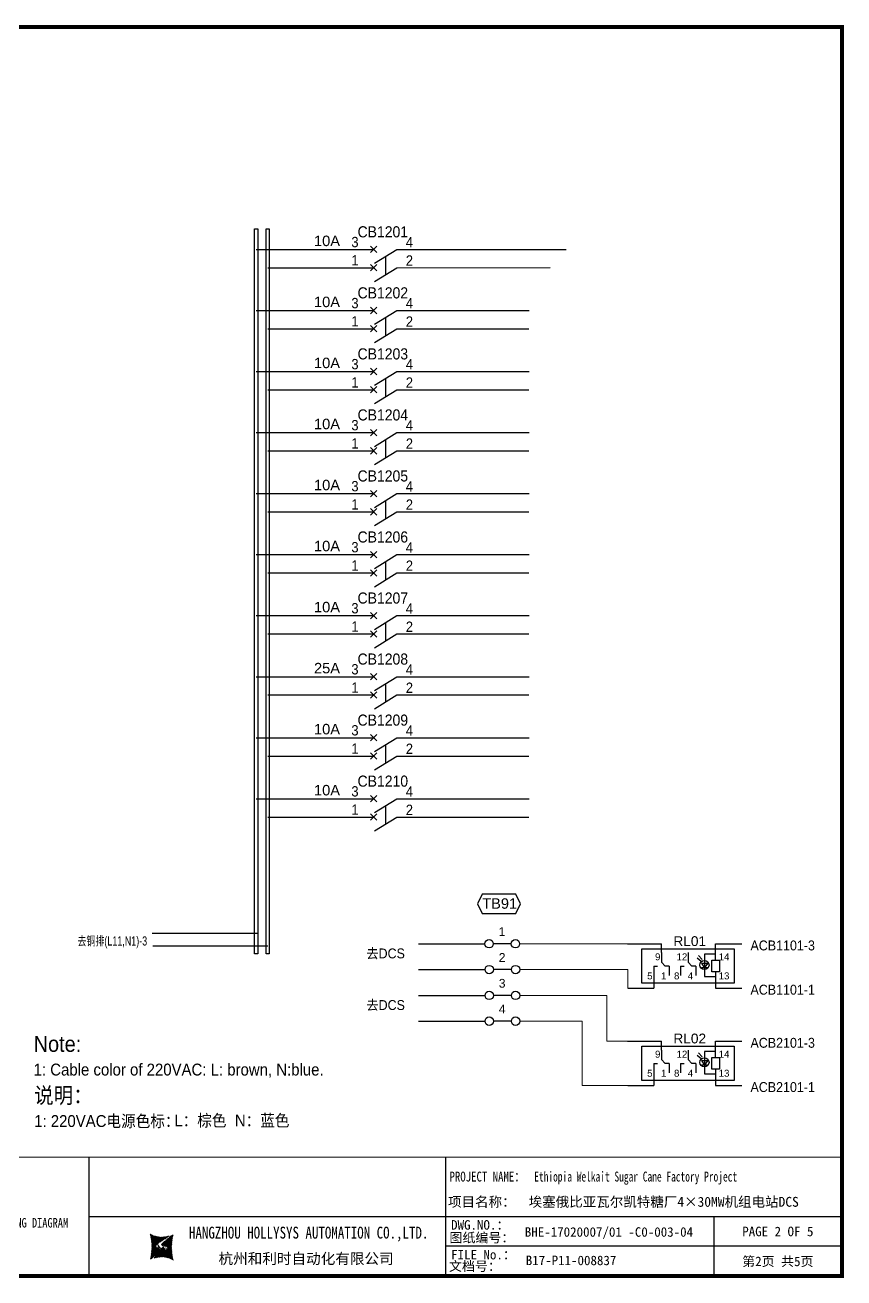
# Model space of a CAD drawing. Extents: x 81444 to 119867, y -54538 to -29386.
# Drawn here: x 98565 to 100631, y -45774 to -42613 of the extents above; entities that cross this region are included whole.
import ezdxf
from ezdxf.enums import TextEntityAlignment as Align
from ezdxf.lldxf.tags import DXFTag

# ---------------------------------------------------------------- set-up
doc = ezdxf.new("R2010")
doc.units = 0
doc.header["$LTSCALE"] = 100
doc.header["$MEASUREMENT"] = 0
for name, color, linetype in [('t', 1, 'Continuous'), ('WIRING', 3, 'Continuous'), ('标准图框及表格', 7, 'Continuous'), ('空气开关', 7, 'Continuous'), ('继电器', 7, 'Continuous')]:
    doc.layers.add(name, color=color, linetype=linetype)
doc.layers.add('细实线', color=7, linetype='Continuous', lineweight=20)
doc.styles.add('HZ', font='arial.ttf', dxfattribs={"width": 0.7})
doc.styles.get("Standard").update_dxf_attribs({"font": ''})
doc.styles.get('Standard').set_extended_font_data('SimSun')
tags = doc.linetypes.add('CENTER', pattern=[2, 1.25, -0.25, 0.25, -0.25]).pattern_tags.tags
tags[10:11] = [DXFTag(74, 4), DXFTag(75, 0), DXFTag(340, '0'), DXFTag(46, 1.0), DXFTag(50, 0.0), DXFTag(44, 0.0), DXFTag(45, 0.0)]
tags[8:9] = [DXFTag(74, 4), DXFTag(75, 0), DXFTag(340, '0'), DXFTag(46, 1.0), DXFTag(50, 0.0), DXFTag(44, 0.0), DXFTag(45, 0.0)]
tags[6:7] = [DXFTag(74, 4), DXFTag(75, 0), DXFTag(340, '0'), DXFTag(46, 1.0), DXFTag(50, 0.0), DXFTag(44, 0.0), DXFTag(45, 0.0)]
tags[4:5] = [DXFTag(74, 4), DXFTag(75, 0), DXFTag(340, '0'), DXFTag(46, 1.0), DXFTag(50, 0.0), DXFTag(44, 0.0), DXFTag(45, 0.0)]
pattern_1 = [(45, (0, 0), (-0.736262898216564, 0.7362628982165641), [])]

# ---------------------------------------------------------------- blocks, each defined once
blk = doc.blocks.new('供电端子')
at = {"style": 'HZ', "width": 0.7}
blk.add_attdef('供电端子', (0, 0), '', height=17, dxfattribs=at)
blk = doc.blocks.new('图框')
at = {"layer": '标准图框及表格'}
h = blk.add_hatch(dxfattribs=at)
h.set_pattern_fill('ANSI31', color=5, scale=8.329863809039892, style=0)
h.set_pattern_definition(pattern_1)
edge = h.paths.add_edge_path()
edge.add_arc((2399.257256036391, -2998.153851416566), 55.18534773488954, 238.1092081981581, 291.6531626184834)
edge.add_line((2419.619937407027, -3049.445018414634), (2388.525499730735, -3070.242821799802))
edge.add_arc((2238.907377712399, -3078.328790578547), 135.3602868968974, 346.3915348661821, 374.2500326978034)
edge.add_line((2370.467593623529, -3110.177132109857), (2397.50623789792, -3087.85242802291))
edge.add_line((2391.339199201146, -3080.281448750429), (2396.143986595598, -3080.898839897796))
edge.add_spline(control_points=[(2397.470018868538, -3087.887634953957), (2398.35948137939, -3087.023080631327), (2399.970992452319, -3085.456697735681), (2399.869182150054, -3081.252294174519), (2397.426500162081, -3081.012803431273), (2396.121921064187, -3080.884897048199)], knot_values=[0, 0, 0, 0, 6.844331067525468, 12.40042740766005, 18.76924275352248, 18.76924275352248, 18.76924275352248, 18.76924275352248], weights=[1, 1, 1, 1, 1, 1], degree=3, periodic=0)
edge.add_spline(control_points=[(2388.515363058686, -3070.265433304907), (2387.789374929038, -3070.86905758363), (2386.478198365832, -3071.959237952229), (2385.544096281083, -3073.38263759949), (2385.127199159644, -3074.017912079413)], knot_values=[0, 0, 0, 0, 5.253673658024614, 9.488438564008057, 9.488438564008057, 9.488438564008057, 9.488438564008057], weights=[1, 1, 1, 1, 1], degree=3, periodic=0)
edge.add_spline(control_points=[(2386.272665588534, -3072.281716856574), (2385.721471206634, -3072.905523096015), (2384.632427465753, -3074.386714445929), (2384.912828655535, -3077.72895088909), (2387.858851342782, -3079.895552619193), (2390.185443934519, -3080.145534927004), (2391.314573401905, -3080.266855002868)], knot_values=[10.66597461496156, 10.66597461496156, 10.66597461496156, 10.66597461496156, 18.97770399508879, 28.89455822145742, 41.119553648298, 52.64692538081317, 52.64692538081317, 52.64692538081317, 52.64692538081317], weights=[1, 1, 1, 1, 1, 1, 1], degree=3, periodic=0)
h = blk.add_hatch(dxfattribs=at)
h.set_pattern_fill('ANSI31', color=3, scale=8.329863809039892, style=0)
h.set_pattern_definition(pattern_1)
edge = h.paths.add_edge_path()
edge.add_line((2402.469732125144, -3075.776359090531), (2407.706041465404, -3076.440586092609))
edge.add_spline(control_points=[(2401.044493204623, -3068.769946203269), (2400.155030693568, -3069.634500525768), (2398.543519620813, -3071.200883421574), (2398.645329922932, -3075.40528698259), (2401.088011911052, -3075.644777725895), (2402.392591008975, -3075.772684108895)], knot_values=[0, 0, 0, 0, 6.844331067526932, 12.40042740766158, 18.76924275352342, 18.76924275352342, 18.76924275352342, 18.76924275352342], weights=[1, 1, 1, 1, 1, 1], degree=3, periodic=0)
edge.add_line((2428.046918449632, -3046.480449047325), (2401.008274175249, -3068.805153134272))
edge.add_spline(control_points=[(2412.625169549749, -3083.918607966574), (2413.015644598316, -3083.422785431954), (2413.86377905187, -3082.052674005965), (2413.601683417044, -3078.928630268005), (2410.655660730175, -3076.762028538062), (2408.329068138031, -3076.512046230251), (2407.199938671052, -3076.390726154226)], knot_values=[12.65408913243743, 12.65408913243743, 12.65408913243743, 12.65408913243743, 18.97770399508879, 28.89455822145742, 41.119553648298, 52.64692538081317, 52.64692538081317, 52.64692538081317, 52.64692538081317], weights=[1, 1, 1, 1, 1, 1, 1], degree=3, periodic=0)
edge.add_line((2411.626283690712, -3084.975693399283), (2412.781242849298, -3083.732051979769))
edge.add_line((2410.021343801694, -3086.399138189481), (2411.626283690712, -3084.975693399414))
edge.add_line((2378.894574665755, -3107.212562742519), (2409.989012342048, -3086.414759357351))
edge.add_arc((2399.257256036391, -3158.503729740543), 55.18534773488965, 58.10920819815809, 111.6531626184834)
edge.add_arc((2559.607134360383, -3078.328790578547), 135.360286896897, 166.3915348661823, 194.2500326978024)
at = {"color": 7}
for p, q in [((2215.642035047145, -2851.581424744189), (2215.642035047145, -3151.581424744189)), ((3115.642035047145, -2851.581424744189), (3115.642035047145, -3151.581424744189)), ((2215.642035047145, -3001.581424744189), (3115.642035047145, -3001.581424744189)), ((3115.642035047145, -3001.581424744189), (4115.642035047145, -3001.581424744189)), ((3791.785572043125, -3001.581424744189), (3791.785572043125, -3151.581424744189)), ((4115.642035047145, -3076.581424744189), (3115.642035047145, -3076.581424744189))]:
    blk.add_line(p, q, dxfattribs=at)
at = {"color": 7, "const_width": 3}
blk.add_lwpolyline([(4115.642035047145, -2851.581424744189), (0, -2851.581424744189)], dxfattribs=at)
at = {"layer": 't', "color": 7, "const_width": 9.61519705431492}
blk.add_lwpolyline([(4115.642035047145, -3151.581424744189), (4115.642035047145, 0), (0, 0), (0, -3151.581424744189)], close=True, dxfattribs=at)
at = {"color": 7, "linetype": 'CENTER'}
for s, height, p in [('图纸编号：', 24, (3125.2212882557, -3066.664538382978)), ('杭州和利时自动化有限公司', 27, (2542.549152440595, -3121.114498389041)), ('文档号：', 24, (3124.032392707933, -3138.728717091954))]:
    blk.add_text(s, height=height, dxfattribs=at).set_placement(p)
at = {"color": 7, "flags": 8}
for tag, p, height in [('DWG.NAME:', (1381.636459220965, -2910.37952511241), 25), ('PROJECTNAME:', (3125.480185663539, -2912.807924402037), 24), ('PROJECTNAME：', (3339.10867075545, -2913.108539231762), 25), ('DWG.NO.:', (3128.186172261583, -3030.402470643486), 24), ('图纸编号', (3315.362718925957, -3052.404678158069), 24), ('FILENO.:', (3128.672545599984, -3106.104124450346), 24), ('文档号', (3317.726365529132, -3124.132485953713), 24)]:
    blk.add_attdef(tag, p, '', height=height, dxfattribs=at)
for tag, height, p in [('RENLIU', 24, (698.1883070825425, -2950.380597809435)), ('SHUFENWANG', 24, (885.7882910716289, -2950.380597809435)), ('FANGHOU', 24, (1069.730755450379, -2950.380597809435)), ('DANDANLI', 24, (1250.015700218792, -2950.380597809435)), ('A', 23, (59.89920926059131, -2974.881554149018)), ('设计时间', 23, (213.8658221408186, -2974.881554149018)), ('刘仁', 23, (698.1883070825425, -3002.188376027443)), ('王姝芬', 23, (885.7882910716289, -3002.188376027443)), ('侯方', 23, (1069.730755450379, -3002.188376027443)), ('李丹丹', 23, (1250.015700218792, -3002.188376027443)), ('#10STATIONONTROLCABINETCOVER', 30, (1777.900103825072, -3017.182374560078)), ('PAGEXOFX', 24, (3953.713803545135, -3039.081424744189)), ('REV.', 24, (59.38265968048654, -3063.048954873535)), ('DATE', 24, (208.907791745165, -3063.048954873535)), ('DESCRIPTION', 24, (451.7192896086781, -3063.048954873535)), ('PREPARED', 24, (698.1883070825425, -3063.048954873535)), ('CHECKED', 24, (885.7882910716144, -3063.048954873535)), ('SIGNED', 24, (1069.730755450364, -3063.048954873535)), ('APPROVED', 24, (1250.015700218792, -3063.048954873535)), ('图纸名称', 30, (1777.900103825072, -3094.695064044037)), ('第几页共几页', 24, (3953.713803545135, -3114.081424744189))]:
    blk.add_attdef(tag, text='', height=height, dxfattribs=at).set_placement(p, align=Align.MIDDLE)
for tag, p in [('图纸名称:', (1377.81237181677, -2965.923337057193)), ('项目名称：', (3121.562334825969, -2984.305160940257)), ('项目名称：', (3325.036680579346, -2984.305160940257))]:
    blk.add_attdef(tag, text='', height=25, dxfattribs=at).set_placement(p, align=Align.BOTTOM_LEFT)
at = {"color": 7, "width": 0.8, "flags": 8}
blk.add_attdef('HANGZHOUHOLLYSYSAUTOMATIONCO.,LTD.', text='', height=24, dxfattribs=at).set_placement((2770.082304289484, -3045.714803244191), align=Align.MIDDLE)
at = {"layer": '标准图框及表格', "color": 5, "style": 'HZ'}
for s, p in [('pgqh', (2373.884875617339, -3059.677228196226)), ('hollilas', (2374.051901626051, -3085.968484618272))]:
    blk.add_text(s, height=5.205656721233694, dxfattribs=at).set_placement(p)
at = {"layer": '标准图框及表格', "color": 3, "style": 'HZ'}
for s, height, p in [('auto', 8.676094535389492, (2400.907127263781, -3074.200036411981)), ('hollysys', 4.338047267694746, (2402.5381050141, -3099.731461394062))]:
    blk.add_text(s, height=height, dxfattribs=at).set_placement(p)
blk = doc.blocks.new('两对触点继电器4')
at = {"linetype": 'Continuous'}
for p, q in [((-2.898850006298744, 1), (3.93050469998343, 1)), ((0, -6.942902260849223), (0, 0)), ((0, -6.942902260849223), (0, 0)), ((0, 0), (18.62199102356681, 0)), ((0, 0), (18.62199102356681, 0)), ((3.93050469998343, -0.7714335845394089), (3.93050469998343, 1)), ((14.89074309218631, 1), (20.15853255797265, 1)), ((14.89074309218631, -2.314300753616408), (14.89074309218631, 1)), ((18.62199102356681, 0), (18.62199102356681, -6.942902260849223)), ((18.62199102356681, 0), (18.62199102356681, -6.942902260849223)), ((3.93050469998343, -0.7714335845394089), (3.93050469998343, -2.700017545885203)), ((9.330539791753836, -0.7714335845394089), (9.330539791753836, -2.700017545885203)), ((14.11930950764872, -4.628601507232815), (14.11930950764872, -2.314300753616408)), ((14.11930950764872, -2.314300753616408), (15.6621766767239, -2.314300753616408)), ((15.6621766767239, -2.314300753616408), (15.6621766767239, -4.628601507232815)), ((2.387637530904613, -3.471451130424612), (2.387637530904613, -7.942902260849223)), ((2.387637530904613, -3.471451130424612), (3.15907111544584, -3.471451130424612)), ((3.93050469998343, -2.700017545885203), (4.701938284524658, -3.471451130424612)), ((5.473371869062248, -3.471451130424612), (4.701938284524658, -3.471451130424612)), ((5.473371869062248, -3.471451130424612), (5.473371869062248, -5.400035091770405)), ((7.787672622675018, -3.471451130424612), (7.787672622675018, -5.400035091770405)), ((7.787672622675018, -3.471451130424612), (8.559106207216246, -3.471451130424612)), ((9.330539791753836, -2.700017545885203), (10.10197337629506, -3.471451130424612)), ((10.87340696083265, -3.471451130424612), (10.10197337629506, -3.471451130424612)), ((10.87340696083265, -3.471451130424612), (10.87340696083265, -5.400035091770405)), ((15.6621766767239, -4.628601507232815), (14.11930950764872, -4.628601507232815)), ((14.89074309218631, -4.628601507232815), (14.89074309218631, -7.942902260849223)), ((18.62199102356681, -6.942902260849223), (0, -6.942902260849223)), ((18.62199102356681, -6.942902260849223), (0, -6.942902260849223)), ((-2.880151934878086, -7.942902260849223), (2.387637530904613, -7.942902260849223)), ((14.89074309218631, -7.942902260849223), (20.15853255797265, -7.942902260849223))]:
    blk.add_line(p, q, dxfattribs=at)
at = {"layer": '继电器'}
for p, q in [((1.528297085300437, 0), (1.528297085300437, 0)), ((11.16448221722021, -1.789815281685151), (11.95026003654129, -2.503553604265107)), ((11.45021918775092, -1.361572544210503), (12.16456276443569, -2.146684763065423)), ((14.89074309218631, -1.063633882820795), (12.63405304086336, -1.063633882820795)), ((12.63405304086336, -1.063633882820795), (12.63405304086336, -5.578825527416484)), ((12.05396646064764, -3.793849053843587), (13.2421852528787, -3.793849053843587)), ((12.63405304086336, -5.578825527416484), (14.89074309218631, -5.578825527416484))]:
    blk.add_line(p, q, dxfattribs=at)
blk.add_lwpolyline([(0, 0), (18.62199102356681, 0), (18.62199102356681, -6.942902260849223), (0, -6.942902260849223)], close=True, dxfattribs=at)
blk.add_lwpolyline([(12.05396646064764, -2.870404006613171), (13.28619374251866, -2.870404006613171), (12.62607219127676, -3.793849053843587), (12.09797495028761, -2.870404006613171)], dxfattribs=at)
blk.add_circle((12.62607219127676, -3.266166169711141), 0.9241701717344044, dxfattribs=at)
at = {"style": 'HZ'}
for s, p in [('9', (2.635516607733734, -2.314300753616408)), ('12', (6.989454170678073, -2.314300753616408)), ('14', (15.50158897631627, -2.314300753616408)), ('5', (1.053108209867787, -6.171468676309814)), ('1', (3.841047872308991, -6.171468676309814)), ('8', (6.47885775445684, -6.171468676309814)), ('4', (9.241082964079396, -6.171468676309814)), ('13', (15.49833138462418, -6.171468676309814))]:
    blk.add_text(s, height=1.4, dxfattribs=at).set_placement(p)
at = {"layer": '继电器', "style": 'HZ'}
blk.add_attdef('J1', text='', height=2, dxfattribs=at).set_placement((9.653591208090802, 0.5682700523429958), align=Align.CENTER)

msp = doc.modelspace()

# ---------------------------------------------------------------- linework, layer by layer
at = {"color": 43}
for p, q in [((99148.03146213888, -43178.93670519684), (99444.69607576811, -43178.93670519684)), ((99503.24980707928, -43178.93670519684), (99930.6365132653, -43178.93670519684)), ((99148.03146213888, -43332.93670519684), (99444.69607576811, -43332.93670519684)), ((99503.24980707928, -43332.93670519684), (99836.94526922553, -43332.93670519684)), ((99148.03146213888, -43486.93670519684), (99444.69607576811, -43486.93670519684)), ((99503.24980707928, -43486.93670519684), (99836.94526922553, -43486.93670519684)), ((99148.03146213888, -43640.93670519684), (99444.69607576811, -43640.93670519684)), ((99503.24980707928, -43640.93670519684), (99836.94526922553, -43640.93670519684)), ((99148.03146213888, -43794.93670519684), (99444.69607576811, -43794.93670519684)), ((99503.24980707928, -43794.93670519684), (99836.94526922553, -43794.93670519684)), ((99148.03146213888, -43948.93670519684), (99444.69607576811, -43948.93670519684)), ((99503.24980707928, -43948.93670519684), (99836.94526922553, -43948.93670519684)), ((99148.03146213888, -44102.93670519684), (99444.69607576811, -44102.93670519684)), ((99503.24980707928, -44102.93670519684), (99836.94526922553, -44102.93670519684)), ((99148.03146213888, -44256.93670519684), (99444.69607576811, -44256.93670519684)), ((99503.24980707928, -44256.93670519684), (99836.94526922553, -44256.93670519684)), ((99148.03146213888, -44410.93670519684), (99444.69607576811, -44410.93670519684)), ((99503.24980707928, -44410.93670519684), (99836.94526922553, -44410.93670519684)), ((99148.03146213888, -44564.93670519684), (99444.69607576811, -44564.93670519684)), ((99503.24980707928, -44564.93670519684), (99836.94526922553, -44564.93670519684)), ((98885.8382757312, -44903.92137703377), (99152.34691491521, -44903.92137703377))]:
    msp.add_line(p, q, dxfattribs=at)
at = {"color": 6}
for p, q in [((99452.78795461544, -43187.02858404418), (99436.60419692077, -43170.84482634951)), ((99436.60419692077, -43187.02858404418), (99452.78795461544, -43170.84482634951)), ((99446.77813214315, -43213.72469137447), (99503.24980707928, -43178.93670519684)), ((99436.60419692077, -43233.14021947568), (99452.78795461544, -43216.95646178101)), ((99452.78795461544, -43233.14021947568), (99436.60419692077, -43216.95646178101)), ((99446.77813214315, -43259.83632680598), (99503.24980707928, -43225.04834062835)), ((99452.78795461544, -43341.02858404418), (99436.60419692077, -43324.84482634951)), ((99436.60419692077, -43341.02858404418), (99452.78795461544, -43324.84482634951)), ((99446.77813214315, -43367.72469137447), (99503.24980707928, -43332.93670519684)), ((99452.78795461544, -43387.14021947568), (99436.60419692077, -43370.95646178101)), ((99436.60419692077, -43387.14021947568), (99452.78795461544, -43370.95646178101)), ((99446.77813214315, -43413.83632680598), (99503.24980707928, -43379.04834062835)), ((99436.60419692077, -43495.02858404418), (99452.78795461544, -43478.84482634951)), ((99452.78795461544, -43495.02858404418), (99436.60419692077, -43478.84482634951)), ((99446.77813214315, -43521.72469137447), (99503.24980707928, -43486.93670519684)), ((99436.60419692077, -43541.14021947568), (99452.78795461544, -43524.95646178101)), ((99452.78795461544, -43541.14021947568), (99436.60419692077, -43524.95646178101)), ((99446.77813214315, -43567.83632680598), (99503.24980707928, -43533.04834062835)), ((99452.78795461544, -43649.02858404418), (99436.60419692077, -43632.84482634951)), ((99436.60419692077, -43649.02858404418), (99452.78795461544, -43632.84482634951)), ((99446.77813214315, -43675.72469137447), (99503.24980707928, -43640.93670519684)), ((99452.78795461544, -43695.14021947568), (99436.60419692077, -43678.95646178101)), ((99436.60419692077, -43695.14021947568), (99452.78795461544, -43678.95646178101)), ((99446.77813214315, -43721.83632680598), (99503.24980707928, -43687.04834062835)), ((99436.60419692077, -43803.02858404418), (99452.78795461544, -43786.84482634951)), ((99452.78795461544, -43803.02858404418), (99436.60419692077, -43786.84482634951)), ((99446.77813214315, -43829.72469137447), (99503.24980707928, -43794.93670519684)), ((99436.60419692077, -43849.14021947568), (99452.78795461544, -43832.95646178101)), ((99452.78795461544, -43849.14021947568), (99436.60419692077, -43832.95646178101)), ((99446.77813214315, -43875.83632680598), (99503.24980707928, -43841.04834062835)), ((99452.78795461544, -43957.02858404418), (99436.60419692077, -43940.84482634951)), ((99436.60419692077, -43957.02858404418), (99452.78795461544, -43940.84482634951)), ((99446.77813214315, -43983.72469137447), (99503.24980707928, -43948.93670519684)), ((99452.78795461544, -44003.14021947568), (99436.60419692077, -43986.95646178101)), ((99436.60419692077, -44003.14021947568), (99452.78795461544, -43986.95646178101)), ((99446.77813214315, -44029.83632680598), (99503.24980707928, -43995.04834062835)), ((99452.78795461544, -44111.02858404418), (99436.60419692077, -44094.84482634951)), ((99436.60419692077, -44111.02858404418), (99452.78795461544, -44094.84482634951)), ((99446.77813214315, -44137.72469137447), (99503.24980707928, -44102.93670519684)), ((99452.78795461544, -44157.14021947568), (99436.60419692077, -44140.95646178101)), ((99436.60419692077, -44157.14021947568), (99452.78795461544, -44140.95646178101)), ((99446.77813214315, -44183.83632680598), (99503.24980707928, -44149.04834062835)), ((99436.60419692077, -44265.02858404418), (99452.78795461544, -44248.84482634951)), ((99452.78795461544, -44265.02858404418), (99436.60419692077, -44248.84482634951)), ((99446.77813214315, -44291.72469137447), (99503.24980707928, -44256.93670519684)), ((99436.60419692077, -44311.14021947568), (99452.78795461544, -44294.95646178101)), ((99452.78795461544, -44311.14021947568), (99436.60419692077, -44294.95646178101)), ((99446.77813214315, -44337.83632680598), (99503.24980707928, -44303.04834062835)), ((99452.78795461544, -44419.02858404418), (99436.60419692077, -44402.84482634951)), ((99436.60419692077, -44419.02858404418), (99452.78795461544, -44402.84482634951)), ((99446.77813214315, -44445.72469137447), (99503.24980707928, -44410.93670519684)), ((99452.78795461544, -44465.14021947568), (99436.60419692077, -44448.95646178101)), ((99436.60419692077, -44465.14021947568), (99452.78795461544, -44448.95646178101)), ((99446.77813214315, -44491.83632680598), (99503.24980707928, -44457.04834062835)), ((99452.78795461544, -44573.02858404418), (99436.60419692077, -44556.84482634951)), ((99436.60419692077, -44573.02858404418), (99452.78795461544, -44556.84482634951)), ((99446.77813214315, -44599.72469137447), (99503.24980707928, -44564.93670519684)), ((99452.78795461544, -44619.14021947568), (99436.60419692077, -44602.95646178101)), ((99436.60419692077, -44619.14021947568), (99452.78795461544, -44602.95646178101)), ((99446.77813214315, -44645.83632680598), (99503.24980707928, -44611.04834062835))]:
    msp.add_line(p, q, dxfattribs=at)
at = {"color": 5}
for p, q in [((99177.7314621389, -43225.04834062835), (99444.69607576811, -43225.04834062835)), ((99503.24980707928, -43225.04834062835), (99890.10954765927, -43224.2278926483)), ((99177.7314621389, -43379.04834062835), (99444.69607576811, -43379.04834062835)), ((99503.24980707928, -43379.04834062835), (99836.35561956036, -43379.04834062835)), ((99177.7314621389, -43533.04834062835), (99444.69607576811, -43533.04834062835)), ((99503.24980707928, -43533.04834062835), (99836.35561956036, -43533.04834062835)), ((99177.7314621389, -43687.04834062835), (99444.69607576811, -43687.04834062835)), ((99503.24980707928, -43687.04834062835), (99836.35561956036, -43687.04834062835)), ((99177.7314621389, -43841.04834062835), (99444.69607576811, -43841.04834062835)), ((99503.24980707928, -43841.04834062835), (99836.35561956036, -43841.04834062835)), ((99177.7314621389, -43995.04834062835), (99444.69607576811, -43995.04834062835)), ((99503.24980707928, -43995.04834062835), (99836.35561956036, -43995.04834062835)), ((99177.7314621389, -44149.04834062835), (99444.69607576811, -44149.04834062835)), ((99503.24980707928, -44149.04834062835), (99836.35561956036, -44149.04834062835)), ((99177.7314621389, -44303.04834062835), (99444.69607576811, -44303.04834062835)), ((99503.24980707928, -44303.04834062835), (99836.35561956036, -44303.04834062835)), ((99177.7314621389, -44457.04834062835), (99444.69607576811, -44457.04834062835)), ((99503.24980707928, -44457.04834062835), (99836.35561956036, -44457.04834062835)), ((99177.7314621389, -44611.04834062835), (99444.69607576811, -44611.04834062835)), ((99503.24980707928, -44611.04834062835), (99836.35561956036, -44611.04834062835)), ((98887.30180997304, -44936.35365010255), (99177.89974155558, -44936.35365010255))]:
    msp.add_line(p, q, dxfattribs=at)
at = {"color": 7}
for p, q in [((99557.72699401077, -44930.8756559939), (99725.08971001557, -44930.8756559939)), ((99557.72699401077, -44996.05631420513), (99725.47093456489, -44996.05631420513)), ((99557.78206996669, -45061.11165629839), (99725.52601052081, -45061.11165629839)), ((99557.78206996669, -45126.16699839164), (99725.52601052081, -45126.16699839164))]:
    msp.add_line(p, q, dxfattribs=at)
at = {"color": 7, "linetype": 'Continuous'}
for p, q in [((99791.53539023106, -44930.8756559939), (99746.27147659281, -44930.8756559939)), ((99791.91661478038, -44996.05631420513), (99746.65270114213, -44996.05631420513)), ((99791.9716907363, -45061.11165629839), (99746.70777709805, -45061.11165629839)), ((99791.9716907363, -45126.16699839164), (99746.70777709805, -45126.16699839164))]:
    msp.add_line(p, q, dxfattribs=at)
at = {"color": 43}
msp.add_lwpolyline([(99152.01874846256, -43127.23670519686), (99152.01874846256, -44956.06468263092), (99144.1814621389, -44956.06468263092), (99144.1814621389, -43127.23670519686)], close=True, dxfattribs=at)
at = {"color": 5}
msp.add_lwpolyline([(99181.16874846253, -43127.23670519686), (99181.16874846253, -44956.06468263092), (99173.33146213887, -44956.06468263092), (99173.33146213887, -43127.23670519686)], close=True, dxfattribs=at)
at = {"color": 3}
msp.add_lwpolyline([(99803.19678379036, -44805.84777060888), (99718.53943941079, -44805.84777060888), (99706.44343941082, -44830.03977060888), (99718.53943941079, -44854.23177060887), (99803.19678379036, -44854.23177060887), (99815.29278379033, -44830.03977060888), (99803.19678379036, -44805.84777060888)], dxfattribs=at)
at = {"layer": 'WIRING', "color": 3}
for centre in [(99735.68059330422, -44930.8756559939), (99802.12627351971, -44930.8756559939), (99736.06181785354, -44996.05631420513), (99802.50749806903, -44996.05631420513), (99736.11689380946, -45061.11165629839), (99802.56257402495, -45061.11165629839), (99736.11689380946, -45126.16699839164), (99802.56257402495, -45126.16699839164)]:
    msp.add_circle(centre, 10.59088328861253, dxfattribs=at)
at = {"layer": '空气开关', "color": 6}
for p, q in [((99475.01396961122, -43242.44233371715), (99475.01396961122, -43196.33069828567)), ((99475.01396961122, -43396.44233371715), (99475.01396961122, -43350.33069828567)), ((99475.01396961122, -43550.44233371715), (99475.01396961122, -43504.33069828567)), ((99475.01396961122, -43704.44233371715), (99475.01396961122, -43658.33069828567)), ((99475.01396961122, -43858.44233371715), (99475.01396961122, -43812.33069828567)), ((99475.01396961122, -44012.44233371715), (99475.01396961122, -43966.33069828567)), ((99475.01396961122, -44166.44233371715), (99475.01396961122, -44120.33069828567)), ((99475.01396961122, -44320.44233371715), (99475.01396961122, -44274.33069828567)), ((99475.01396961122, -44474.44233371715), (99475.01396961122, -44428.33069828567)), ((99475.01396961122, -44628.44233371715), (99475.01396961122, -44582.33069828567))]:
    msp.add_line(p, q, dxfattribs=at)
at = {"layer": '细实线', "color": 0}
for p, q in [((100085.3169294857, -44931.13790018042), (99812.71715680833, -44930.8756559939)), ((100085.5502814171, -44995.8256559939), (99813.09838135765, -44996.05631420513)), ((100085.5502814171, -45042.74532039588), (100085.5502814171, -44995.8256559939)), ((99813.15345731357, -45061.11165629839), (100032.8777900302, -45061.11165629839)), ((100032.8777900302, -45176.78590018044), (100032.8777900302, -45061.11165629839)), ((99813.15345731357, -45126.16699839164), (99970.87779003015, -45126.16699839164)), ((99970.87779003015, -45126.16699839164), (99970.87779003012, -45288.39332039589)), ((100085.3169294857, -45176.78590018044), (100032.8777900302, -45176.78590018044)), ((100085.5502814171, -45288.39332039589), (99970.87779003012, -45288.39332039589))]:
    msp.add_line(p, q, dxfattribs=at)

# ---------------------------------------------------------------- block references
at = {"color": 1}
ref = msp.add_blockref('图框', (96510.56988423422, -42617.58369194617), dxfattribs=at)
ref.add_attrib('第几页共几页', '第2页 共5页', dxfattribs={"color": 7, "height": 24, "flags": 8}).set_placement((100464.2836877794, -45731.66511669036), align=Align.MIDDLE)
ref.add_attrib('图纸编号', 'BHE-17020007/01 -C0-003-04', (99825.93260316021, -45669.98837010424), dxfattribs={"color": 7, "height": 24, "flags": 8})
ref.add_attrib('文档号', 'B17-P11-008837', (99828.29624976334, -45741.71617789989), dxfattribs={"color": 7, "height": 24, "flags": 8})
ref.add_attrib('#10STATIONONTROLCABINETCOVER', '1# & 2#  BOILER POWER DISTRIBUTION 2 CABINET WIRING DIAGRAM', dxfattribs={"color": 7, "height": 24, "width": 0.8, "flags": 8}).set_placement((98288.46998805931, -45634.76606650625), align=Align.MIDDLE)
ref.add_attrib('HANGZHOUHOLLYSYSAUTOMATIONCO.,LTD', 'HANGZHOU HOLLYSYS AUTOMATION CO.,LTD.', dxfattribs={"color": 7, "height": 30, "width": 0.8, "flags": 8}).set_placement((99280.65218852373, -45663.29849519036), align=Align.MIDDLE)
ref.add_attrib('PROJECTNAME：', 'PROJECT NAME：', (99635.95630646439, -45530.69223117793), dxfattribs={"color": 7, "height": 25, "width": 0.8, "flags": 8})
ref.add_attrib('项目名称：', '项目名称：', dxfattribs={"color": 7, "height": 25, "flags": 8}).set_placement((99632.13221906021, -45601.88885288643), align=Align.BOTTOM_LEFT)
ref.add_attrib('PROJECTNAME：', 'Ethiopia Welkait Sugar Cane Factory Project', (99849.67855498969, -45530.69223117793), dxfattribs={"color": 7, "height": 25, "width": 0.7, "flags": 8})
ref.add_attrib('项目名称：', '埃塞俄比亚瓦尔凯特糖厂4×30MW机组电站DCS', dxfattribs={"color": 7, "height": 25, "flags": 8}).set_placement((99835.60656481358, -45601.88885288643), align=Align.BOTTOM_LEFT)
ref.add_attrib('PAGEXOFX', 'PAGE 2 OF 5', dxfattribs={"color": 7, "height": 24, "flags": 8}).set_placement((100464.2836877794, -45656.66511669036), align=Align.MIDDLE)
ref.add_attrib('DWG.NO.：', 'DWG.NO.：', (99639.94493285421, -45652.17223824569), dxfattribs={"color": 7, "height": 24, "flags": 8})
ref.add_attrib('FILENO.：', 'FILE No.：', (99639.94493285421, -45727.17223824569), dxfattribs={"color": 7, "height": 24, "flags": 8})
ref = msp.add_blockref('供电端子', (99326.88402099111, -43170.46854862601), dxfattribs=dict(xscale=0.9349999999976717, yscale=0.9349999999976717))
ref.add_attrib('供电端子', '10A', dxfattribs={"height": 26.4, "style": 'HZ'}).set_placement((99326.88402099111, -43170.46854862601), align=Align.CENTER)
ref = msp.add_blockref('供电端子', (99467.6840209911, -43148.46854862601), dxfattribs=dict(xscale=0.9349999999976717, yscale=0.9349999999976717))
ref.add_attrib('供电端子', 'CB1201', dxfattribs={"height": 28.05, "style": 'HZ', "width": 0.9}).set_placement((99467.6840209911, -43148.46854862601), align=Align.CENTER)
ref = msp.add_blockref('供电端子', (99467.6840209911, -43302.46854862601), dxfattribs=dict(xscale=0.9349999999976717, yscale=0.9349999999976717))
ref.add_attrib('供电端子', 'CB1202', dxfattribs={"height": 28.05, "style": 'HZ', "width": 0.9}).set_placement((99467.6840209911, -43302.46854862601), align=Align.CENTER)
ref = msp.add_blockref('供电端子', (99326.88402099111, -43324.46854862601), dxfattribs=dict(xscale=0.9349999999976717, yscale=0.9349999999976717))
ref.add_attrib('供电端子', '10A', dxfattribs={"height": 26.4, "style": 'HZ'}).set_placement((99326.88402099111, -43324.46854862601), align=Align.CENTER)
ref = msp.add_blockref('供电端子', (99467.6840209911, -43456.46854862601), dxfattribs=dict(xscale=0.9349999999976717, yscale=0.9349999999976717))
ref.add_attrib('供电端子', 'CB1203', dxfattribs={"height": 28.05, "style": 'HZ', "width": 0.9}).set_placement((99467.6840209911, -43456.46854862601), align=Align.CENTER)
ref = msp.add_blockref('供电端子', (99326.88402099111, -43478.46854862601), dxfattribs=dict(xscale=0.9349999999976717, yscale=0.9349999999976717))
ref.add_attrib('供电端子', '10A', dxfattribs={"height": 26.4, "style": 'HZ'}).set_placement((99326.88402099111, -43478.46854862601), align=Align.CENTER)
ref = msp.add_blockref('供电端子', (99467.6840209911, -43610.46854862601), dxfattribs=dict(xscale=0.9349999999976717, yscale=0.9349999999976717))
ref.add_attrib('供电端子', 'CB1204', dxfattribs={"height": 28.05, "style": 'HZ', "width": 0.9}).set_placement((99467.6840209911, -43610.46854862601), align=Align.CENTER)
ref = msp.add_blockref('供电端子', (99326.88402099111, -43632.46854862601), dxfattribs=dict(xscale=0.9349999999976717, yscale=0.9349999999976717))
ref.add_attrib('供电端子', '10A', dxfattribs={"height": 26.4, "style": 'HZ'}).set_placement((99326.88402099111, -43632.46854862601), align=Align.CENTER)
ref = msp.add_blockref('供电端子', (99467.6840209911, -43764.46854862601), dxfattribs=dict(xscale=0.9349999999976717, yscale=0.9349999999976717))
ref.add_attrib('供电端子', 'CB1205', dxfattribs={"height": 28.05, "style": 'HZ', "width": 0.9}).set_placement((99467.6840209911, -43764.46854862601), align=Align.CENTER)
ref = msp.add_blockref('供电端子', (99326.88402099111, -43786.46854862601), dxfattribs=dict(xscale=0.9349999999976717, yscale=0.9349999999976717))
ref.add_attrib('供电端子', '10A', dxfattribs={"height": 26.4, "style": 'HZ'}).set_placement((99326.88402099111, -43786.46854862601), align=Align.CENTER)
ref = msp.add_blockref('供电端子', (99467.6840209911, -43918.46854862601), dxfattribs=dict(xscale=0.9349999999976717, yscale=0.9349999999976717))
ref.add_attrib('供电端子', 'CB1206', dxfattribs={"height": 28.05, "style": 'HZ', "width": 0.9}).set_placement((99467.6840209911, -43918.46854862601), align=Align.CENTER)
ref = msp.add_blockref('供电端子', (99326.88402099111, -43940.46854862601), dxfattribs=dict(xscale=0.9349999999976717, yscale=0.9349999999976717))
ref.add_attrib('供电端子', '10A', dxfattribs={"height": 26.4, "style": 'HZ'}).set_placement((99326.88402099111, -43940.46854862601), align=Align.CENTER)
ref = msp.add_blockref('供电端子', (99467.6840209911, -44072.46854862601), dxfattribs=dict(xscale=0.9349999999976717, yscale=0.9349999999976717))
ref.add_attrib('供电端子', 'CB1207', dxfattribs={"height": 28.05, "style": 'HZ', "width": 0.9}).set_placement((99467.6840209911, -44072.46854862601), align=Align.CENTER)
ref = msp.add_blockref('供电端子', (99326.88402099111, -44094.46854862601), dxfattribs=dict(xscale=0.9349999999976717, yscale=0.9349999999976717))
ref.add_attrib('供电端子', '10A', dxfattribs={"height": 26.4, "style": 'HZ'}).set_placement((99326.88402099111, -44094.46854862601), align=Align.CENTER)
ref = msp.add_blockref('供电端子', (99326.88402099111, -44248.46854862601), dxfattribs=dict(xscale=0.9349999999976717, yscale=0.9349999999976717))
ref.add_attrib('供电端子', '25A', dxfattribs={"height": 26.4, "style": 'HZ'}).set_placement((99326.88402099111, -44248.46854862601), align=Align.CENTER)
ref = msp.add_blockref('供电端子', (99467.6840209911, -44226.46854862601), dxfattribs=dict(xscale=0.9349999999976717, yscale=0.9349999999976717))
ref.add_attrib('供电端子', 'CB1208', dxfattribs={"height": 28.05, "style": 'HZ', "width": 0.9}).set_placement((99467.6840209911, -44226.46854862601), align=Align.CENTER)
ref = msp.add_blockref('供电端子', (99326.88402099111, -44402.46854862601), dxfattribs=dict(xscale=0.9349999999976717, yscale=0.9349999999976717))
ref.add_attrib('供电端子', '10A', dxfattribs={"height": 26.4, "style": 'HZ'}).set_placement((99326.88402099111, -44402.46854862601), align=Align.CENTER)
ref = msp.add_blockref('供电端子', (99467.6840209911, -44380.46854862601), dxfattribs=dict(xscale=0.9349999999976717, yscale=0.9349999999976717))
ref.add_attrib('供电端子', 'CB1209', dxfattribs={"height": 28.05, "style": 'HZ', "width": 0.9}).set_placement((99467.6840209911, -44380.46854862601), align=Align.CENTER)
ref = msp.add_blockref('供电端子', (99467.6840209911, -44534.46854862601), dxfattribs=dict(xscale=0.9349999999976717, yscale=0.9349999999976717))
ref.add_attrib('供电端子', 'CB1210', dxfattribs={"height": 28.05, "style": 'HZ', "width": 0.9}).set_placement((99467.6840209911, -44534.46854862601), align=Align.CENTER)
ref = msp.add_blockref('供电端子', (99326.88402099111, -44556.46854862601), dxfattribs=dict(xscale=0.9349999999976717, yscale=0.9349999999976717))
ref.add_attrib('供电端子', '10A', dxfattribs={"height": 26.4, "style": 'HZ'}).set_placement((99326.88402099111, -44556.46854862601), align=Align.CENTER)
ref = msp.add_blockref('供电端子', (99776.809820542, -44911.26173825692), dxfattribs=dict(xscale=0.9349999999976717, yscale=0.9349999999976717, zscale=0.9349999999999999))
ref.add_attrib('供电端子', '1', dxfattribs={"height": 22, "style": 'HZ'}).set_placement((99776.809820542, -44911.26173825692), align=Align.RIGHT)
ref = msp.add_blockref('供电端子', (99426.28779003015, -44967.6856559939), dxfattribs=dict(xscale=0.9349999999976717, yscale=0.9349999999976717))
ref.add_attrib('供电端子', '去DCS ', (99426.28779003015, -44967.6856559939), dxfattribs={"height": 25, "style": 'HZ', "width": 0.9})
ref = msp.add_blockref('供电端子', (100395.23171523, -44947.55884204436), dxfattribs=dict(xscale=0.9349999999976717, yscale=0.9349999999976717))
ref.add_attrib('供电端子', 'ACB1101-3', (100395.23171523, -44947.55884204436), dxfattribs={"height": 25, "style": 'HZ', "width": 0.9})
ref = msp.add_blockref('供电端子', (99777.19104509131, -44976.44239646816), dxfattribs=dict(xscale=0.9349999999976717, yscale=0.9349999999976717, zscale=0.9349999999999999))
ref.add_attrib('供电端子', '2', dxfattribs={"height": 22, "style": 'HZ'}).set_placement((99777.19104509131, -44976.44239646816), align=Align.RIGHT)
ref = msp.add_blockref('供电端子', (99777.24612104724, -45041.49773856141), dxfattribs=dict(xscale=0.9349999999976717, yscale=0.9349999999976717, zscale=0.9349999999999999))
ref.add_attrib('供电端子', '3', dxfattribs={"height": 22, "style": 'HZ'}).set_placement((99777.24612104724, -45041.49773856141), align=Align.RIGHT)
ref = msp.add_blockref('供电端子', (100395.23171523, -45059.16626225982), dxfattribs=dict(xscale=0.9349999999976717, yscale=0.9349999999976717))
ref.add_attrib('供电端子', 'ACB1101-1', (100395.23171523, -45059.16626225982), dxfattribs={"height": 25, "style": 'HZ', "width": 0.9})
ref = msp.add_blockref('供电端子', (99426.34286598608, -45097.92165629839), dxfattribs=dict(xscale=0.9349999999976717, yscale=0.9349999999976717))
ref.add_attrib('供电端子', '去DCS ', (99426.34286598608, -45097.92165629839), dxfattribs={"height": 25, "style": 'HZ', "width": 0.9})
ref = msp.add_blockref('供电端子', (99777.24612104724, -45106.55308065467), dxfattribs=dict(xscale=0.9349999999976717, yscale=0.9349999999976717, zscale=0.9349999999999999))
ref.add_attrib('供电端子', '4', dxfattribs={"height": 22, "style": 'HZ'}).set_placement((99777.24612104724, -45106.55308065467), align=Align.RIGHT)
ref = msp.add_blockref('供电端子', (100395.23171523, -45193.20684204438), dxfattribs=dict(xscale=0.9349999999976717, yscale=0.9349999999976717))
ref.add_attrib('供电端子', 'ACB2101-3', (100395.23171523, -45193.20684204438), dxfattribs={"height": 25, "style": 'HZ', "width": 0.9})
ref = msp.add_blockref('供电端子', (100395.23171523, -45304.81426225983), dxfattribs=dict(xscale=0.9349999999976717, yscale=0.9349999999976717))
ref.add_attrib('供电端子', 'ACB2101-1', (100395.23171523, -45304.81426225983), dxfattribs={"height": 25, "style": 'HZ', "width": 0.9})
at = {"layer": '继电器'}
ref = msp.add_blockref('两对触点继电器4', (100121.4945775644, -44943.61790018043), dxfattribs=dict(at, xscale=12.48000000001048, yscale=12.48000000000684, zscale=12.48))
ref.add_attrib('J1', 'RL01', dxfattribs={"height": 24.7, "style": 'HZ'}).set_placement((100241.9713958414, -44936.52588992724), align=Align.CENTER)
ref = msp.add_blockref('两对触点继电器4', (100121.4945775644, -45189.26590018045), dxfattribs=dict(at, xscale=12.48000000001048, yscale=12.48000000000684, zscale=12.48))
ref.add_attrib('J1', 'RL02', dxfattribs={"height": 24.7, "style": 'HZ'}).set_placement((100241.9713958414, -45182.17388992725), align=Align.CENTER)

# ---------------------------------------------------------------- texts
at = {"color": 7, "style": 'HZ'}
msp.add_text('TB91', height=26.244, dxfattribs=at).set_placement((99718.70289811422, -44842.35018211004))
at = {"style": 'HZ', "width": 0.7}
msp.add_text('去铜排(L11,N1)-3', height=23.1, dxfattribs=at).set_placement((98697.24606386942, -44935.17659413048))
at = {"color": 3, "style": 'HZ', "width": 0.9}
for s, height, p in [('Note:', 40, (98586.68411338162, -45203.48616887776)), ('1: Cable color of 220VAC: L: brown, N:blue.', 30, (98586.68411338162, -45263.23160516519)), ('说明：', 40, (98588.10156196346, -45333.3703330538)), ('说明：', 40, (98588.10156196346, -45333.3703330538)), ('1: 220VAC电源色标：', 30, (98588.10156196346, -45393.11576934122)), ('L：棕色', 30, (98941.75789481735, -45391.68414698246)), ('N：蓝色', 30, (99094.37536370517, -45391.68430953335))]:
    msp.add_text(s, height=height, dxfattribs=at).set_placement(p)
at = {"layer": '空气开关', "style": 'HZ', "width": 0.9}
for s, p in [('3', (99388.2863075901, -43173.24174287463)), ('4', (99525.69880717249, -43173.69990730756)), ('1', (99388.2863075901, -43219.35337830613)), ('2', (99525.69880717249, -43219.81154273906)), ('3', (99388.2863075901, -43327.24174287463)), ('4', (99525.69880717249, -43327.69990730756)), ('1', (99388.2863075901, -43373.35337830613)), ('2', (99525.69880717249, -43373.81154273906)), ('3', (99388.2863075901, -43481.24174287463)), ('4', (99525.69880717249, -43481.69990730756)), ('1', (99388.2863075901, -43527.35337830613)), ('2', (99525.69880717249, -43527.81154273906)), ('3', (99388.2863075901, -43635.24174287463)), ('4', (99525.69880717249, -43635.69990730756)), ('1', (99388.2863075901, -43681.35337830613)), ('2', (99525.69880717249, -43681.81154273906)), ('3', (99388.2863075901, -43789.24174287463)), ('4', (99525.69880717249, -43789.69990730756)), ('1', (99388.2863075901, -43835.35337830613)), ('2', (99525.69880717249, -43835.81154273906)), ('3', (99388.2863075901, -43943.24174287463)), ('4', (99525.69880717249, -43943.69990730756)), ('1', (99388.2863075901, -43989.35337830613)), ('2', (99525.69880717249, -43989.81154273906)), ('3', (99388.2863075901, -44097.24174287466)), ('4', (99525.69880717249, -44097.69990730756)), ('1', (99388.2863075901, -44143.35337830613)), ('2', (99525.69880717249, -44143.81154273906)), ('3', (99388.2863075901, -44251.24174287466)), ('4', (99525.69880717249, -44251.69990730756)), ('1', (99388.2863075901, -44297.35337830613)), ('2', (99525.69880717249, -44297.81154273906)), ('3', (99388.2863075901, -44405.24174287466)), ('4', (99525.69880717249, -44405.69990730756)), ('1', (99388.2863075901, -44451.35337830613)), ('2', (99525.69880717249, -44451.81154273906)), ('3', (99388.2863075901, -44559.24174287466)), ('4', (99525.69880717249, -44559.69990730756)), ('1', (99388.2863075901, -44605.35337830613)), ('2', (99525.69880717249, -44605.81154273906))]:
    msp.add_text(s, height=26.00961058081033, dxfattribs=at).set_placement(p)

doc.saveas('drawing.dxf')
